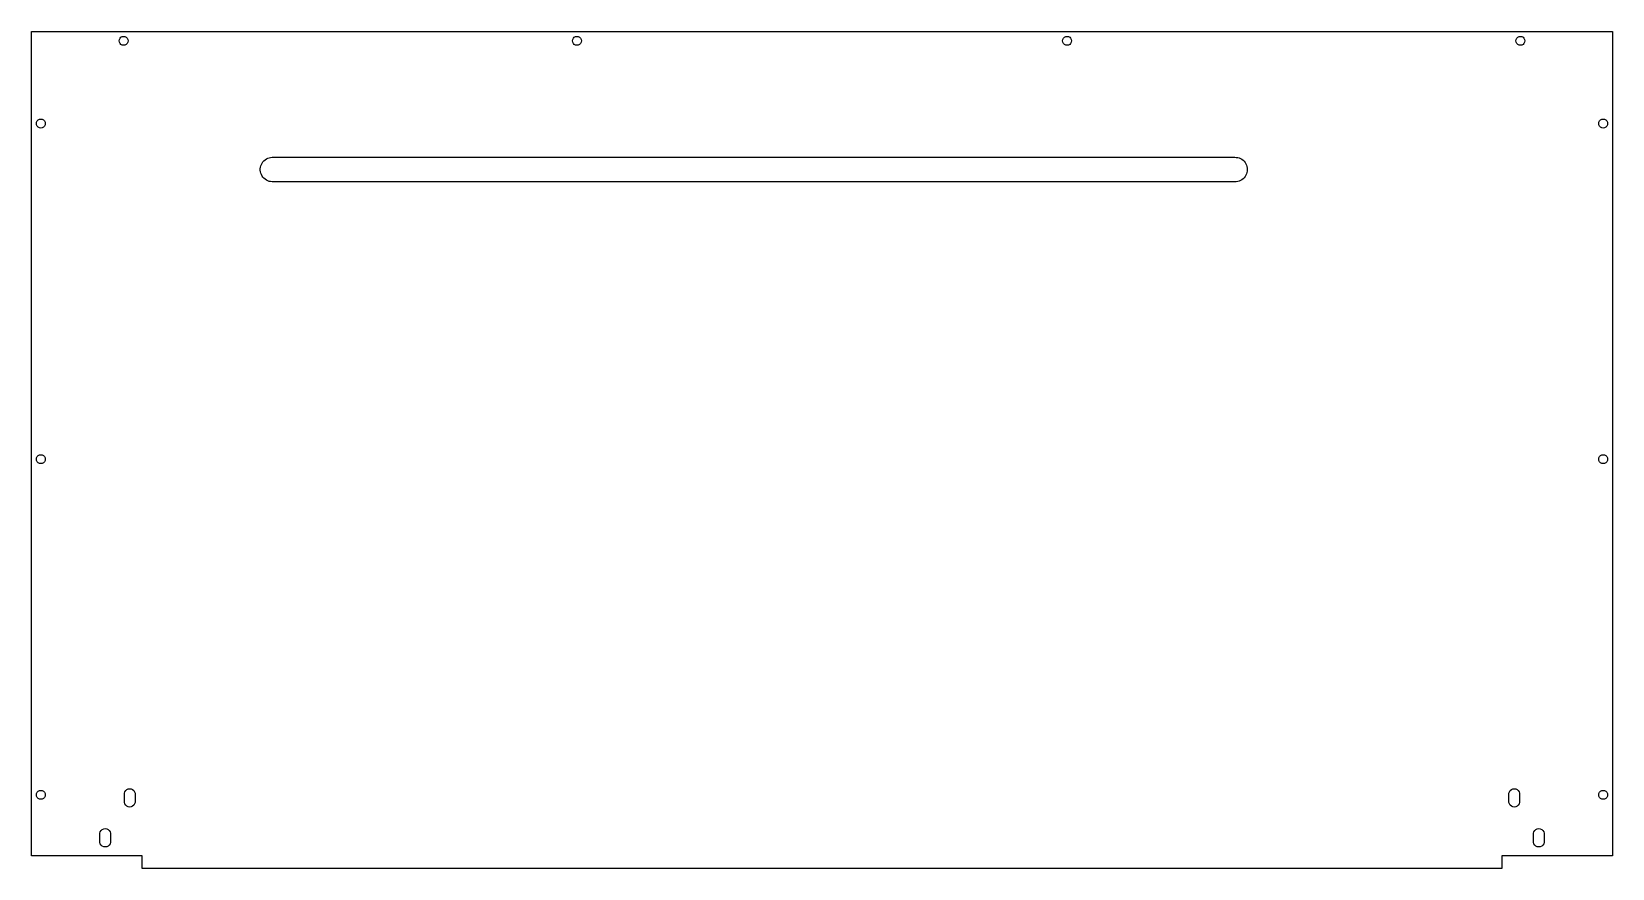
# Model space of a CAD drawing. Extents: x 7 to 522, y 5 to 278.
import ezdxf

# ---------------------------------------------------------------- set-up
doc = ezdxf.new("R2010")
doc.units = 0
doc.layers.get('0').update_dxf_attribs({"linetype": 'CONTINUOUS'})

msp = doc.modelspace()

# ---------------------------------------------------------------- linework, layer by layer
at = {"color": 7}
for points in [[(6.766939, 8.650028), (6.766939, 277.600018), (522.266926, 277.600018), (522.266926, 8.650028), (486.216932, 8.650028), (486.216932, 4.600026), (42.816938, 4.600026), (42.816938, 8.650028), (6.766939, 8.650028)], [(35.316939, 274.600024), (35.387938, 275.050027), (35.593937, 275.450021), (35.91494, 275.770033), (36.318938, 275.980034), (36.766937, 276.050025), (37.21494, 275.980034), (37.618938, 275.770033), (37.939938, 275.450021), (38.145937, 275.050027), (38.216939, 274.600024), (38.145937, 274.150021), (37.939938, 273.750027), (37.618938, 273.430043), (37.21494, 273.220042), (36.766937, 273.150023), (36.318938, 273.220042), (35.91494, 273.430043), (35.593937, 273.750027), (35.387938, 274.150021), (35.316939, 274.600024)], [(183.149937, 274.600024), (183.220939, 275.050027), (183.426938, 275.450021), (183.747938, 275.770033), (184.151936, 275.980034), (184.599938, 276.050025), (185.047938, 275.980034), (185.452938, 275.770033), (185.772939, 275.450021), (185.978938, 275.050027), (186.049937, 274.600024), (185.978938, 274.150021), (185.772939, 273.750027), (185.452938, 273.430043), (185.047938, 273.220042), (184.599938, 273.150023), (184.151936, 273.220042), (183.747938, 273.430043), (183.426938, 273.750027), (183.220939, 274.150021), (183.149937, 274.600024)], [(342.983933, 274.600024), (343.054912, 275.050027), (343.260934, 275.450021), (343.580918, 275.770033), (343.985935, 275.980034), (344.433934, 276.050025), (344.881934, 275.980034), (345.285935, 275.770033), (345.606934, 275.450021), (345.812928, 275.050027), (345.883936, 274.600024), (345.812928, 274.150021), (345.606934, 273.750027), (345.285935, 273.430043), (344.881934, 273.220042), (344.433934, 273.150023), (343.985935, 273.220042), (343.580918, 273.430043), (343.260934, 273.750027), (343.054912, 274.150021), (342.983933, 274.600024)], [(490.816928, 274.600024), (490.887935, 275.050027), (491.093929, 275.450021), (491.414929, 275.770033), (491.81893, 275.980034), (492.26693, 276.050025), (492.714929, 275.980034), (493.11893, 275.770033), (493.43993, 275.450021), (493.645924, 275.050027), (493.716931, 274.600024), (493.645924, 274.150021), (493.43993, 273.750027), (493.11893, 273.430043), (492.714929, 273.220042), (492.26693, 273.150023), (491.81893, 273.220042), (491.414929, 273.430043), (491.093929, 273.750027), (490.887935, 274.150021), (490.816928, 274.600024)], [(8.31694, 247.600023), (8.387939, 248.050026), (8.593938, 248.450019), (8.914938, 248.770031), (9.318939, 248.980033), (9.766939, 249.050024), (10.214938, 248.980033), (10.618939, 248.770031), (10.939939, 248.450019), (11.145939, 248.050026), (11.21694, 247.600023), (11.145939, 247.150019), (10.939939, 246.750026), (10.618939, 246.430042), (10.214938, 246.220041), (9.766939, 246.150021), (9.318939, 246.220041), (8.914938, 246.430042), (8.593938, 246.750026), (8.387939, 247.150019), (8.31694, 247.600023)], [(517.816931, 247.600023), (517.887938, 248.050026), (518.093932, 248.450019), (518.414931, 248.770031), (518.818932, 248.980033), (519.266932, 249.050024), (519.714932, 248.980033), (520.118933, 248.770031), (520.439932, 248.450019), (520.645926, 248.050026), (520.716933, 247.600023), (520.645926, 247.150019), (520.439932, 246.750026), (520.118933, 246.430042), (519.714932, 246.220041), (519.266932, 246.150021), (518.818932, 246.220041), (518.414931, 246.430042), (518.093932, 246.750026), (517.887938, 247.150019), (517.816931, 247.600023)], [(81.324938, 232.350032), (81.324938, 232.850045), (81.384939, 233.340039), (81.50494, 233.810024), (81.68294, 234.270046), (81.91594, 234.710031), (82.200939, 235.110024), (82.531938, 235.470027), (82.905939, 235.790039), (83.316939, 236.060041), (83.757939, 236.280033), (84.221938, 236.450043), (84.702938, 236.550035), (85.19394, 236.600045), (399.093916, 236.600045), (399.585914, 236.580007), (400.072916, 236.510044), (400.545921, 236.370033), (400.999932, 236.180041), (401.425918, 235.930021), (401.818912, 235.640037), (402.172932, 235.300044), (402.481937, 234.910041), (402.740932, 234.490038), (402.946926, 234.050026), (403.09594, 233.580041), (403.186928, 233.090047), (403.216928, 232.600024), (403.186928, 232.11003), (403.09594, 231.620036), (402.946926, 231.150023), (402.740932, 230.710039), (402.481937, 230.290035), (402.172932, 229.900033), (401.818912, 229.560039), (401.425918, 229.270028), (400.999932, 229.020035), (400.545921, 228.830043), (400.072916, 228.690033), (399.585914, 228.620042), (399.093916, 228.600004), (85.19394, 228.600032), (84.702938, 228.650042), (84.221938, 228.750033), (83.757939, 228.920044), (83.316939, 229.140036), (82.905939, 229.410038), (82.531938, 229.730022), (82.200939, 230.090025), (81.91594, 230.490046), (81.68294, 230.930031), (81.50494, 231.390025), (81.384939, 231.870028), (81.324938, 232.350032)], [(8.31694, 138.10003), (8.387939, 138.550033), (8.593938, 138.950027), (8.914938, 139.270039), (9.318939, 139.48004), (9.766939, 139.550031), (10.214938, 139.48004), (10.618939, 139.270039), (10.939939, 138.950027), (11.145939, 138.550033), (11.21694, 138.10003), (11.145939, 137.650027), (10.939939, 137.250033), (10.618939, 136.930021), (10.214938, 136.72002), (9.766939, 136.650029), (9.318939, 136.72002), (8.914938, 136.930021), (8.593938, 137.250033), (8.387939, 137.650027), (8.31694, 138.10003)], [(517.816931, 138.10003), (517.887938, 138.550033), (518.093932, 138.950027), (518.414931, 139.270039), (518.818932, 139.48004), (519.266932, 139.550031), (519.714932, 139.48004), (520.118933, 139.270039), (520.439932, 138.950027), (520.645926, 138.550033), (520.716933, 138.10003), (520.645926, 137.650027), (520.439932, 137.250033), (520.118933, 136.930021), (519.714932, 136.72002), (519.266932, 136.650029), (518.818932, 136.72002), (518.414931, 136.930021), (518.093932, 137.250033), (517.887938, 137.650027), (517.816931, 138.10003)], [(8.31694, 28.600034), (8.387939, 29.050038), (8.593938, 29.450031), (8.914938, 29.770043), (9.318939, 29.980016), (9.766939, 30.050036), (10.214938, 29.980016), (10.618939, 29.770043), (10.939939, 29.450031), (11.145939, 29.050038), (11.21694, 28.600034), (11.145939, 28.150031), (10.939939, 27.750038), (10.618939, 27.430026), (10.214938, 27.220024), (9.766939, 27.150033), (9.318939, 27.220024), (8.914938, 27.430026), (8.593938, 27.750038), (8.387939, 28.150031), (8.31694, 28.600034)], [(37.034938, 26.100025), (37.034938, 29.100019), (37.174938, 29.580023), (37.443938, 30.000026), (37.820939, 30.320038), (38.273939, 30.530039), (38.766939, 30.60003), (39.259939, 30.530039), (39.71294, 30.320038), (40.089938, 30.000026), (40.358938, 29.580023), (40.49894, 29.100019), (40.49894, 26.100025), (40.358938, 25.620022), (40.089938, 25.200019), (39.71294, 24.880035), (39.259939, 24.670034), (38.766939, 24.600042), (38.273939, 24.670034), (37.820939, 24.880035), (37.443938, 25.200019), (37.174938, 25.620022), (37.034938, 26.100025)], [(488.534936, 26.100025), (488.534936, 29.100019), (488.674918, 29.580023), (488.943932, 30.000026), (489.320925, 30.320038), (489.77392, 30.530039), (490.266934, 30.60003), (490.759919, 30.530039), (491.212914, 30.320038), (491.589935, 30.000026), (491.858921, 29.580023), (491.998931, 29.100019), (491.998931, 26.100025), (491.858921, 25.620022), (491.589935, 25.200019), (491.212914, 24.880035), (490.759919, 24.670034), (490.266934, 24.600042), (489.77392, 24.670034), (489.320925, 24.880035), (488.943932, 25.200019), (488.674918, 25.620022), (488.534936, 26.100025)], [(517.816931, 28.600034), (517.887938, 29.050038), (518.093932, 29.450031), (518.414931, 29.770043), (518.818932, 29.980016), (519.266932, 30.050036), (519.714932, 29.980016), (520.118933, 29.770043), (520.439932, 29.450031), (520.645926, 29.050038), (520.716933, 28.600034), (520.645926, 28.150031), (520.439932, 27.750038), (520.118933, 27.430026), (519.714932, 27.220024), (519.266932, 27.150033), (518.818932, 27.220024), (518.414931, 27.430026), (518.093932, 27.750038), (517.887938, 28.150031), (517.816931, 28.600034)], [(29.034938, 13.100023), (29.034938, 16.100017), (29.17494, 16.580021), (29.44394, 17.000024), (29.820938, 17.320036), (30.273938, 17.530037), (30.766938, 17.600028), (31.259938, 17.530037), (31.712939, 17.320036), (32.089939, 17.000024), (32.35894, 16.580021), (32.498939, 16.100017), (32.498939, 13.100023), (32.35894, 12.62002), (32.089939, 12.200016), (31.712939, 11.880033), (31.259938, 11.670031), (30.766938, 11.60004), (30.273938, 11.670031), (29.820938, 11.880033), (29.44394, 12.200016), (29.17494, 12.62002), (29.034938, 13.100023)], [(496.53492, 13.100023), (496.53492, 16.100017), (496.67493, 16.580021), (496.943944, 17.000024), (497.320937, 17.320036), (497.773932, 17.530037), (498.266946, 17.600028), (498.759932, 17.530037), (499.212926, 17.320036), (499.589919, 17.000024), (499.858933, 16.580021), (499.998944, 16.100017), (499.998944, 13.100023), (499.858933, 12.62002), (499.589919, 12.200016), (499.212926, 11.880033), (498.759932, 11.670031), (498.266946, 11.60004), (497.773932, 11.670031), (497.320937, 11.880033), (496.943944, 12.200016), (496.67493, 12.62002), (496.53492, 13.100023)]]:
    msp.add_lwpolyline(points, dxfattribs=at)

doc.saveas('drawing.dxf')
